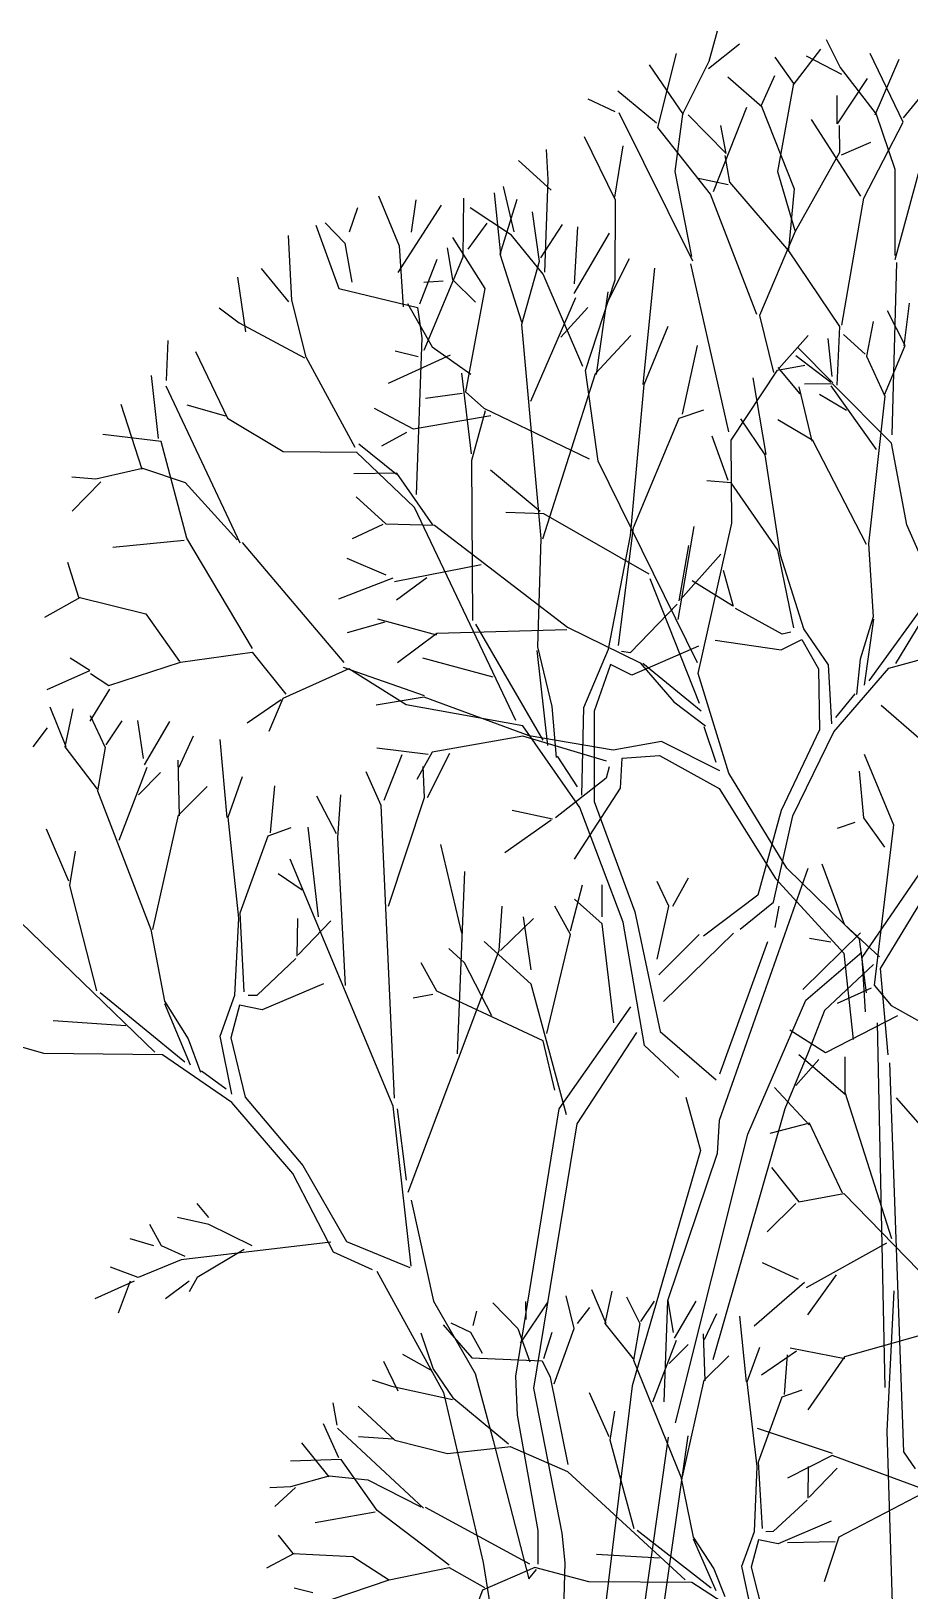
# Model space of a CAD drawing. Header units: millimetres. Extents: x 217.2 to 255.1, y 166.7 to 190.9.
# Drawn here: x 242.052 to 243.511, y 178.02 to 180.612 of the extents above; entities that cross this region are included whole.
import ezdxf

# ---------------------------------------------------------------- set-up
doc = ezdxf.new("R2010")
doc.units = ezdxf.units.MM
doc.layers.add('trees', color=104, linetype='Continuous')

msp = doc.modelspace()

# ---------------------------------------------------------------- linework, layer by layer
at = {"layer": 'trees', "color": 42, "true_color": 0xd28328}
for p, q in [((243.1766, 180.5495), (243.2281, 180.5905)), ((243.1906, 180.6117), (243.1767, 180.5615)), ((243.3719, 180.5981), (243.3953, 180.5515)), ((243.0921, 180.4519), (243.1234, 180.5745)), ((243.1767, 180.5615), (243.1334, 180.4736)), ((243.2866, 180.5687), (243.3177, 180.525)), ((243.317, 180.5219), (243.3628, 180.5818)), ((243.3977, 180.5398), (243.3393, 180.5701)), ((243.1351, 180.4732), (243.0783, 180.5559)), ((243.2653, 180.4855), (243.2087, 180.5355)), ((243.2861, 180.5373), (243.264, 180.4884)), ((243.3953, 180.5515), (243.4548, 180.4737)), ((243.0901, 180.459), (243.026, 180.5118)), ((243.3177, 180.525), (243.2908, 180.3784)), ((243.4397, 180.5329), (243.3902, 180.4579)), ((243.0216, 180.4779), (242.9766, 180.4986)), ((243.1847, 180.3451), (243.2402, 180.4855)), ((243.264, 180.4884), (243.3187, 180.3499)), ((243.0277, 180.4764), (243.1497, 180.2302)), ((243.1334, 180.4736), (243.1206, 180.3783)), ((243.1427, 180.4726), (243.2059, 180.4086)), ((242.9701, 180.4368), (243.0215, 180.3313)), ((243.18, 180.3409), (243.0921, 180.4519)), ((243.2059, 180.4086), (243.1971, 180.4549)), ((242.9066, 180.4151), (242.9094, 180.3652)), ((243.0207, 180.3359), (243.0347, 180.4211)), ((242.8606, 180.3967), (242.9153, 180.3473)), ((243.2035, 180.4049), (243.2113, 180.3608)), ((242.8354, 180.3536), (242.8533, 180.2782)), ((242.9094, 180.3652), (242.9038, 180.2112)), ((243.1206, 180.3783), (243.1483, 180.2373)), ((243.2088, 180.3564), (243.1572, 180.3676)), ((243.2113, 180.3608), (243.3093, 180.2465)), ((243.2908, 180.3784), (243.32, 180.2806)), ((242.6285, 180.3381), (242.6628, 180.2549)), ((242.6829, 180.278), (242.6912, 180.3313)), ((242.7691, 180.2366), (242.7702, 180.3344)), ((242.8318, 180.2409), (242.8212, 180.3429)), ((242.8302, 180.2412), (242.8584, 180.3324)), ((243.0215, 180.3313), (243.0209, 180.1981)), ((243.2567, 180.1407), (243.18, 180.3409)), ((243.3187, 180.3499), (243.309, 180.2482)), ((242.5804, 180.2784), (242.594, 180.3185)), ((242.6608, 180.2106), (242.7328, 180.3226)), ((242.8492, 180.2725), (242.7807, 180.3182)), ((242.8833, 180.3114), (242.8953, 180.229)), ((242.5241, 180.2892), (242.5624, 180.1843)), ((242.5396, 180.2931), (242.5725, 180.2597)), ((242.7775, 180.2496), (242.8089, 180.2928)), ((242.8979, 180.2348), (242.9338, 180.2902)), ((242.9532, 180.1758), (243.0118, 180.2761)), ((242.954, 180.1918), (242.9596, 180.2864)), ((243.3201, 180.2788), (243.2611, 180.1392)), ((242.4842, 180.1649), (242.479, 180.2723)), ((242.5725, 180.2597), (242.5839, 180.1948)), ((242.6628, 180.2549), (242.6693, 180.1536)), ((242.7513, 180.2691), (242.8048, 180.1839)), ((242.9021, 180.2082), (242.8492, 180.2725)), ((242.5624, 180.1843), (242.6932, 180.1525)), ((242.5084, 180.0698), (242.4842, 180.1649)), ((242.2631, 179.9351), (242.2513, 180.0398)), ((242.2361, 179.8834), (242.2008, 179.9915)), ((242.2365, 179.8858), (242.3071, 179.8617))]:
    msp.add_line(p, q, dxfattribs=at)
at = {"layer": 'trees', "color": 62, "true_color": 0xacc205}
for p, q in [((243.4995, 180.4604), (243.4451, 180.5745)), ((243.4532, 180.4729), (243.493, 180.5651)), ((243.5001, 180.4677), (243.5527, 180.5318)), ((243.558, 180.4968), (243.4858, 180.2316)), ((243.4346, 180.3344), (243.4995, 180.4604)), ((243.3941, 180.41), (243.3201, 180.2788)), ((243.4857, 180.3826), (243.4859, 180.2389)), ((243.3981, 180.1232), (243.4346, 180.3344)), ((243.2102, 179.9457), (243.1473, 180.2252)), ((242.8658, 180.1243), (242.8982, 179.7687)), ((242.7002, 180.1019), (242.6912, 179.8417)), ((242.7476, 180.0732), (242.6447, 180.026)), ((242.6943, 180.0708), (242.6559, 180.0802)), ((242.7829, 179.9091), (242.7669, 180.0435)), ((242.9014, 179.7682), (242.9888, 180.0428)), ((242.2751, 180.0226), (242.3983, 179.7613)), ((243.4556, 179.9165), (243.3799, 180.0221)), ((242.6866, 179.9502), (242.6218, 179.9846)), ((242.815, 179.9726), (242.6866, 179.9502)), ((242.7831, 179.8989), (242.8058, 179.9814)), ((242.8032, 179.9853), (242.9781, 179.9012)), ((243.0516, 179.7868), (243.1278, 179.9688)), ((242.6746, 179.9447), (242.6335, 179.9221)), ((242.3102, 179.7695), (242.2672, 179.9296)), ((242.7853, 179.6323), (242.7831, 179.8989)), ((242.3071, 179.8617), (242.3939, 179.7662)), ((242.5911, 179.8379), (242.6405, 179.7931)), ((243.0777, 179.7095), (242.9032, 179.8096)), ((242.6356, 179.7921), (242.5846, 179.7684)), ((242.6405, 179.7931), (242.7213, 179.7909)), ((242.419, 179.586), (242.3102, 179.7695)), ((242.5714, 179.5628), (242.4026, 179.7623)), ((242.6412, 179.7076), (242.5766, 179.7353)), ((242.2418, 179.6433), (242.2981, 179.5643)), ((242.1818, 179.5184), (242.1487, 179.465)), ((242.4669, 179.5007), (242.4105, 179.462)), ((242.4697, 179.5028), (242.4463, 179.448)), ((242.1097, 179.4226), (242.083, 179.4886)), ((242.1081, 179.4226), (242.1215, 179.4856)), ((242.1494, 179.4744), (242.1743, 179.4215)), ((242.0547, 179.4226), (242.0788, 179.4543)), ((242.1759, 179.4256), (242.2026, 179.4658)), ((242.2382, 179.4032), (242.2287, 179.466)), ((242.1743, 179.4215), (242.1618, 179.3495)), ((242.2972, 179.3889), (242.3213, 179.4406)), ((242.3771, 179.3053), (242.3655, 179.4344)), ((242.2978, 179.308), (242.2954, 179.4004)), ((242.1976, 179.2672), (242.244, 179.3885)), ((242.2297, 179.3426), (242.2662, 179.3797)), ((242.3787, 179.3054), (242.4027, 179.3734)), ((242.1618, 179.3495), (242.2502, 179.1188)), ((242.2961, 179.3088), (242.344, 179.3566)), ((242.5609, 179.2714), (242.5659, 179.3428)), ((242.5585, 179.2781), (242.5262, 179.3406)), ((242.2535, 179.1188), (242.2961, 179.3088)), ((242.9151, 179.3009), (242.8382, 179.2463)), ((242.1141, 179.199), (242.077, 179.2858)), ((242.3988, 179.1469), (242.4452, 179.2748)), ((242.5287, 179.1398), (242.5113, 179.2892)), ((242.5733, 179.026), (242.5609, 179.2714)), ((242.1159, 179.1923), (242.1252, 179.2491)), ((242.1604, 179.0171), (242.1159, 179.1923)), ((242.39, 179.0096), (242.3964, 179.1379)), ((242.4933, 179.0749), (242.4945, 179.1371)), ((242.8312, 179.084), (242.8858, 179.1375)), ((242.8821, 179.0518), (242.869, 179.14)), ((242.9474, 179.1106), (242.9213, 179.1576)), ((242.2502, 179.1188), (242.2732, 178.9997)), ((242.4949, 179.0766), (242.5493, 179.1334)), ((242.9082, 178.946), (242.9474, 179.1106)), ((242.6775, 178.6824), (242.8288, 179.084)), ((242.7711, 179.0636), (242.7449, 179.0871)), ((242.8821, 179.0283), (242.8037, 179.0988)), ((242.4268, 179.0098), (242.4909, 179.0708)), ((242.8168, 178.9754), (242.7711, 179.0636)), ((242.4121, 179.0097), (242.4268, 179.0098)), ((242.537, 179.0287), (242.4351, 178.9854)), ((242.4351, 178.9854), (242.3975, 178.9933)), ((242.2086, 178.9587), (242.0881, 178.967)), ((242.2698, 178.9105), (242.0728, 178.9131)), ((242.8183, 178.4988), (242.8595, 178.4561)), ((242.8641, 178.4313), (242.9099, 178.5002)), ((242.8734, 178.4707), (242.873, 178.501)), ((242.7358, 178.4618), (242.7835, 178.4074)), ((242.7485, 178.4654), (242.7814, 178.4501)), ((242.7855, 178.4611), (242.7915, 178.4846)), ((242.7814, 178.4501), (242.8004, 178.4152)), ((242.9027, 178.406), (242.9169, 178.4497)), ((242.56, 178.2952), (242.5531, 178.3322)), ((242.5944, 178.3267), (242.6556, 178.2704)), ((242.5623, 178.2408), (242.5373, 178.2976)), ((242.5465, 178.2095), (242.5008, 178.266)), ((242.6528, 178.2718), (242.5952, 178.2757)), ((242.5666, 178.2381), (242.4821, 178.2354)), ((242.6262, 178.1536), (242.5666, 178.2381)), ((242.4828, 178.1934), (242.5465, 178.2109)), ((242.5465, 178.2109), (242.6105, 178.2043)), ((242.448, 178.1915), (242.4828, 178.1934)), ((242.4906, 178.1915), (242.4563, 178.16)), ((242.6228, 178.1508), (242.5231, 178.1332)), ((242.462, 178.1125), (242.486, 178.0819)), ((242.4881, 178.0819), (242.4423, 178.0578)), ((242.486, 178.0819), (242.5855, 178.0772)), ((242.5855, 178.0772), (242.6451, 178.0389)), ((242.5191, 178.0164), (242.4885, 178.0246)), ((242.5498, 178.0054), (242.6462, 178.0385))]:
    msp.add_line(p, q, dxfattribs=at)
at = {"layer": 'trees', "color": 45, "true_color": 0xba8d4a}
for p, q in [((243.3902, 180.4579), (243.3899, 180.505)), ((243.4292, 180.3376), (243.3477, 180.4647)), ((243.4548, 180.4737), (243.4857, 180.3826)), ((243.3932, 180.4547), (243.3941, 180.41)), ((243.3973, 180.4061), (243.4458, 180.4271)), ((242.7424, 180.2516), (242.7511, 180.1992)), ((242.6972, 180.1586), (242.726, 180.2326)), ((242.7044, 180.0814), (242.7691, 180.2366)), ((242.8664, 180.128), (242.8302, 180.2412)), ((242.8953, 180.229), (242.8658, 180.1243)), ((243.0089, 180.1613), (243.045, 180.234)), ((243.3093, 180.2465), (243.3941, 180.1209)), ((242.7511, 180.1992), (242.7892, 180.1615)), ((242.9679, 180.0543), (242.9021, 180.2082)), ((243.0209, 180.1981), (242.9716, 180.0471)), ((243.0679, 180.0248), (243.0871, 180.2178)), ((242.7356, 180.1964), (242.7037, 180.1943)), ((242.8048, 180.1839), (242.7727, 180.0124)), ((242.9902, 180.0414), (243.0099, 180.1785)), ((242.6768, 180.1593), (242.7176, 180.087)), ((242.6932, 180.1525), (242.7002, 180.1019)), ((242.8815, 179.9968), (242.9563, 180.1691)), ((242.9312, 180.1034), (242.9761, 180.1525)), ((243.5028, 180.0895), (243.4739, 180.1471)), ((243.5012, 180.0891), (243.5103, 180.1597)), ((243.0695, 180.0246), (243.1094, 180.1215)), ((243.2611, 180.1392), (243.2842, 180.0447)), ((243.3941, 180.1209), (243.3897, 180.0237)), ((243.4498, 180.1292), (243.439, 180.0717)), ((242.9888, 180.0428), (243.0474, 180.106)), ((243.2934, 180.0509), (243.3417, 180.1058)), ((243.3819, 180.0378), (243.3751, 180.101)), ((243.4365, 180.0752), (243.4005, 180.1074)), ((242.7176, 180.087), (242.7817, 180.0419)), ((243.133, 179.9755), (243.1582, 180.0895)), ((243.3795, 180.0279), (243.3214, 180.0725)), ((243.3829, 180.0271), (243.324, 180.0864)), ((243.439, 180.0717), (243.4694, 180.0051)), ((243.2142, 179.9322), (243.2909, 180.0482)), ((243.2909, 180.0482), (243.3364, 180.0568)), ((243.3284, 180.0091), (243.292, 180.053)), ((243.3825, 180.0258), (243.3361, 180.0254)), ((243.4801, 179.9269), (243.3825, 180.0258)), ((242.7671, 180.0097), (242.7067, 180.0015)), ((242.7727, 180.0124), (242.8032, 179.9853)), ((243.4054, 179.9814), (243.3607, 180.008)), ((242.3747, 179.9718), (242.3106, 179.9901)), ((243.1278, 179.9688), (243.1688, 179.9825)), ((243.2706, 179.9076), (243.2302, 179.9674)), ((243.3497, 179.9318), (243.2913, 179.966)), ((242.4698, 179.9131), (242.5929, 179.9121)), ((242.6583, 179.8751), (242.5955, 179.9254)), ((243.2089, 179.865), (243.1827, 179.9385)), ((243.215, 179.7943), (243.2142, 179.9322)), ((242.6879, 179.8204), (242.5918, 179.9119)), ((243.2959, 179.7412), (243.2706, 179.9076)), ((242.6588, 179.8772), (242.5873, 179.876)), ((242.7187, 179.7915), (242.6588, 179.8772)), ((243.2141, 179.8613), (243.1736, 179.8645)), ((242.7213, 179.7909), (242.9422, 179.6212)), ((243.0269, 179.5909), (243.0516, 179.7868)), ((243.126, 179.6339), (243.1527, 179.7884)), ((243.0102, 179.5847), (243.0471, 179.7738)), ((243.1278, 179.6651), (243.1437, 179.757)), ((243.1298, 179.6673), (243.1969, 179.7429)), ((243.3181, 179.6203), (243.2913, 179.7493)), ((242.7989, 179.725), (242.6552, 179.6965)), ((243.218, 179.6557), (243.2012, 179.7155)), ((242.7086, 179.7032), (242.6581, 179.6663)), ((243.2161, 179.6569), (243.1491, 179.6981)), ((242.639, 179.6294), (242.5765, 179.6118)), ((242.7255, 179.6083), (242.6273, 179.6344)), ((242.7251, 179.6106), (242.6598, 179.562)), ((242.9412, 179.6171), (242.7251, 179.6106)), ((242.9422, 179.6212), (243.063, 179.5623)), ((243.3131, 179.6132), (243.2989, 179.6096)), ((243.3757, 179.559), (243.3345, 179.6186)), ((243.4759, 179.5532), (243.6658, 179.6055)), ((242.2993, 179.5634), (242.4183, 179.5798)), ((242.4183, 179.5798), (242.4747, 179.5099)), ((243.0321, 179.5815), (243.0466, 179.5793)), ((243.1599, 179.5897), (243.049, 179.5418)), ((243.297, 179.5838), (243.3314, 179.6009)), ((243.3314, 179.6009), (243.3589, 179.5522)), ((242.5792, 179.5519), (242.4697, 179.5028)), ((242.7049, 179.5073), (242.5701, 179.5543)), ((242.819, 179.5382), (242.702, 179.5697)), ((243.049, 179.5418), (243.0137, 179.5594)), ((242.7044, 179.5052), (242.6244, 179.4919)), ((242.711, 179.4096), (242.6257, 179.4205)), ((242.7175, 179.4135), (242.6918, 179.3683)), ((242.7097, 179.3383), (242.7469, 179.412)), ((242.6328, 179.3249), (242.6081, 179.3807)), ((242.7048, 179.3383), (242.7023, 179.3896)), ((243.1172, 179.1576), (243.1433, 179.2047)), ((243.0911, 179.0694), (243.1106, 179.1576)), ((242.3068, 178.8986), (242.1659, 179.0138)), ((242.3652, 178.9415), (242.39, 179.0096)), ((242.2732, 178.9997), (242.3121, 178.937)), ((242.0728, 178.9131), (241.9696, 178.9424)), ((243.096, 178.9497), (243.1893, 178.8689)), ((243.1271, 178.8732), (243.07, 178.9263)), ((243.4734, 178.2854), (243.485, 178.5184)), ((243.2395, 178.3675), (243.2286, 178.4762)), ((243.2409, 178.3675), (243.2614, 178.425)), ((243.3228, 178.4184), (243.2646, 178.3781)), ((243.3024, 178.3464), (243.3077, 178.4119)), ((243.4026, 178.4054), (243.312, 178.4234)), ((243.4023, 178.4088), (243.3412, 178.321)), ((243.2574, 178.2266), (243.2409, 178.3675)), ((243.2989, 178.3422), (243.3321, 178.3538)), ((243.3823, 178.2481), (243.2579, 178.2898)), ((243.485, 177.91), (243.4734, 178.2854)), ((243.3818, 178.2448), (243.3075, 178.2072)), ((243.5423, 178.1856), (243.3818, 178.2448)), ((243.5004, 178.2507), (243.5197, 178.2229)), ((243.1305, 178.2095), (243.1512, 178.1093)), ((243.2527, 178.1184), (243.2574, 178.2266)), ((243.342, 178.1742), (243.3426, 178.2265)), ((243.3434, 178.1756), (243.3903, 178.2238)), ((243.5327, 178.1822), (243.3927, 178.1089)), ((242.7456, 178.0624), (242.6262, 178.1536)), ((243.2846, 178.1189), (243.34, 178.1707)), ((242.8932, 178.1201), (242.8932, 178.0643)), ((242.9329, 178.1156), (242.9379, 178.0666)), ((243.1811, 178.0244), (243.0579, 178.1204)), ((243.1512, 178.1093), (243.1854, 178.0567)), ((243.2921, 178.0983), (243.2593, 178.1047)), ((243.2719, 178.1187), (243.2846, 178.1189)), ((243.3867, 178.1016), (243.3078, 178.0995)), ((243.0953, 178.0743), (242.9906, 178.0805)), ((242.6462, 178.0385), (242.7459, 178.059)), ((242.7459, 178.059), (242.8042, 178.0257)), ((242.8878, 178.0589), (242.8009, 178.0213)), ((242.8021, 178.0671), (242.8416, 177.8205)), ((242.8783, 178.0398), (242.8907, 178.0554)), ((242.9776, 178.035), (242.8878, 178.0589)), ((242.9379, 178.0666), (242.9354, 177.9885)), ((242.8009, 178.0213), (242.7887, 177.9887)), ((243.1489, 178.0341), (242.9776, 178.035)), ((243.2494, 177.9682), (243.1489, 178.0341))]:
    msp.add_line(p, q, dxfattribs=at)
at = {"layer": 'trees', "color": 97, "true_color": 0x25742c}
for p, q in [((243.4814, 179.9409), (243.4891, 180.2272)), ((242.5894, 179.9199), (242.5084, 180.0698)), ((243.4688, 180.0075), (243.5028, 180.0895)), ((243.0471, 179.7738), (243.0695, 180.0246)), ((243.3483, 179.9306), (243.3272, 180.0206)), ((243.4694, 180.0051), (243.4421, 179.7596)), ((243.439, 179.7588), (243.3497, 179.9318)), ((243.5059, 179.7914), (243.4801, 179.9269)), ((243.1583, 179.562), (242.9934, 179.8974)), ((242.8966, 179.8136), (242.8146, 179.8823)), ((243.2913, 179.7493), (243.2141, 179.8613)), ((242.8562, 179.4663), (242.6879, 179.8204)), ((242.9032, 179.8096), (242.8397, 179.8121)), ((243.4873, 179.5611), (243.648, 179.8256)), ((243.1595, 179.5443), (243.215, 179.7943)), ((243.6087, 179.5568), (243.5059, 179.7914)), ((242.8982, 179.7687), (242.8925, 179.5886)), ((243.4421, 179.7596), (243.45, 179.6385)), ((243.3345, 179.6186), (243.2959, 179.7412)), ((242.652, 179.7028), (242.5622, 179.6677)), ((243.2989, 179.6096), (243.2214, 179.6523)), ((243.45, 179.6385), (243.4282, 179.5681)), ((243.4354, 179.5251), (243.4509, 179.6344)), ((243.1875, 179.5999), (243.297, 179.5838)), ((242.6741, 179.4922), (242.5792, 179.5519)), ((243.164, 179.4815), (243.0675, 179.5609)), ((243.3589, 179.5522), (243.361, 179.4507)), ((242.8785, 179.441), (242.7044, 179.5052)), ((242.868, 179.4572), (242.6741, 179.4922)), ((243.5257, 179.4368), (243.4629, 179.491)), ((242.2399, 179.3926), (242.2819, 179.4648)), ((243.361, 179.4507), (243.2971, 179.3165)), ((242.1618, 179.3519), (242.1081, 179.4226)), ((242.8682, 179.4402), (242.7175, 179.4135)), ((242.6378, 179.3339), (242.6676, 179.4097)), ((242.4492, 179.2798), (242.456, 179.3575)), ((242.6552, 178.8385), (242.6328, 179.3249)), ((242.6452, 179.1576), (242.7048, 179.3383)), ((243.0348, 179.1311), (242.9627, 179.3216)), ((242.3964, 179.1379), (242.3787, 179.3054)), ((242.4452, 179.2748), (242.4835, 179.2882)), ((242.7668, 179.113), (242.732, 179.2602)), ((242.6527, 178.8252), (242.4816, 179.2357)), ((242.5014, 179.1844), (242.4617, 179.2112)), ((242.4055, 179.0154), (242.3988, 179.1469)), ((243.054, 179.1481), (243.096, 178.9497)), ((242.2568, 178.9153), (242.0344, 179.1306)), ((242.9017, 178.9342), (242.7253, 179.0165)), ((242.3161, 178.8936), (242.2734, 178.9954)), ((242.3975, 178.9933), (242.3832, 178.9392)), ((243.4795, 178.9924), (243.6405, 178.9033)), ((242.3121, 178.937), (242.3327, 178.8819)), ((242.3847, 178.8452), (242.3652, 178.9415)), ((242.3832, 178.9392), (242.4068, 178.8405)), ((242.3848, 178.8313), (242.2698, 178.9105)), ((242.3754, 178.8536), (242.3346, 178.8836)), ((242.4863, 178.7136), (242.3848, 178.8313)), ((242.4068, 178.8405), (242.5025, 178.7268)), ((242.6824, 178.5596), (242.6527, 178.8252))]:
    msp.add_line(p, q, dxfattribs=at)
at = {"layer": 'trees', "color": 64, "true_color": 0x78b116}
for p, q in [((242.3941, 180.2032), (242.4073, 180.112)), ((242.4335, 180.2172), (242.4787, 180.1621)), ((242.3638, 180.1519), (242.3972, 180.1271)), ((242.3972, 180.1271), (242.5056, 180.0689)), ((242.2764, 180.0311), (242.2793, 180.0976)), ((242.3245, 180.0797), (242.3776, 179.9689)), ((242.9934, 179.8974), (242.9722, 180.0484)), ((242.3776, 179.9689), (242.4698, 179.9131)), ((242.2672, 179.9296), (242.1707, 179.9415)), ((242.1192, 179.871), (242.1592, 179.8676)), ((242.1675, 179.8626), (242.1194, 179.814)), ((242.1592, 179.8676), (242.2365, 179.8858)), ((242.3055, 179.7652), (242.1873, 179.7538)), ((242.1121, 179.7295), (242.1303, 179.6711)), ((242.1327, 179.6707), (242.0738, 179.6373)), ((242.1303, 179.6711), (242.2418, 179.6433)), ((242.1488, 179.5496), (242.1164, 179.57)), ((242.1804, 179.5242), (242.2993, 179.5634)), ((242.078, 179.5179), (242.1488, 179.5496)), ((242.1499, 179.5443), (242.1804, 179.5242)), ((242.3466, 178.6403), (242.327, 178.6638)), ((242.2682, 178.5933), (242.2486, 178.6285)), ((242.3466, 178.6285), (242.2943, 178.6403)), ((242.4184, 178.5933), (242.3466, 178.6285)), ((242.2551, 178.5933), (242.2159, 178.605)), ((242.3074, 178.5756), (242.2682, 178.5933)), ((242.549, 178.5992), (242.3008, 178.5698)), ((242.3008, 178.5698), (242.229, 178.5404)), ((242.4053, 178.5874), (242.327, 178.5404)), ((242.229, 178.5404), (242.1833, 178.558)), ((242.327, 178.5404), (242.3139, 178.5169)), ((242.2225, 178.5345), (242.1572, 178.5051)), ((242.2159, 178.5345), (242.1963, 178.4816)), ((242.3139, 178.5345), (242.2747, 178.5051))]:
    msp.add_line(p, q, dxfattribs=at)
at = {"layer": 'trees', "color": 47, "true_color": 0x8d6a35}
for p, q in [((243.2722, 179.908), (243.2508, 180.0358)), ((243.1613, 179.4945), (243.0797, 179.7016)), ((243.0466, 179.5793), (243.1244, 179.6594)), ((243.4431, 179.5323), (243.5502, 179.6793)), ((242.9017, 179.4336), (242.79, 179.6265)), ((242.9096, 179.4248), (242.8918, 179.5823)), ((242.8925, 179.5886), (242.916, 179.4897)), ((242.9695, 179.4879), (243.0102, 179.5847)), ((243.0137, 179.5594), (242.9868, 179.4816)), ((243.063, 179.5623), (243.1186, 179.4974)), ((243.3812, 179.4609), (243.3757, 179.559)), ((243.3846, 179.4474), (243.4759, 179.5532)), ((243.4282, 179.5681), (243.4222, 179.5096)), ((243.2103, 179.3788), (243.1595, 179.5443)), ((243.3881, 179.4714), (243.42, 179.5107)), ((242.916, 179.4897), (242.9233, 179.4048)), ((242.9659, 179.3422), (242.9695, 179.4879)), ((242.9868, 179.4816), (242.9866, 179.3317)), ((243.1186, 179.4974), (243.1715, 179.4575)), ((242.9627, 179.3216), (242.868, 179.4572)), ((243.1893, 179.3964), (243.1692, 179.4555)), ((243.3162, 179.3079), (243.3846, 179.4474)), ((243.0071, 179.3988), (242.8682, 179.4402)), ((243.0179, 179.4169), (242.8785, 179.441)), ((243.0981, 179.4313), (243.0179, 179.4169)), ((243.1955, 179.3824), (243.0981, 179.4313)), ((242.9586, 179.356), (242.9255, 179.407)), ((243.0304, 179.3537), (243.0331, 179.4034)), ((243.0331, 179.4034), (243.0953, 179.4079)), ((243.0953, 179.4079), (243.194, 179.3533)), ((243.4349, 179.4103), (243.4834, 179.2931)), ((243.0067, 179.3704), (242.9224, 179.3045)), ((243.0112, 179.389), (243.0067, 179.3704)), ((243.3065, 179.2209), (243.2103, 179.3788)), ((243.4265, 179.3819), (243.4339, 179.3045)), ((242.954, 179.2356), (243.0304, 179.3537)), ((243.194, 179.3533), (243.2875, 179.2037)), ((242.9866, 179.3317), (243.054, 179.1481)), ((242.9173, 179.3025), (242.8504, 179.3166)), ((243.2971, 179.3165), (243.2585, 179.1761)), ((243.2843, 179.1641), (243.3162, 179.3079)), ((243.4195, 179.2969), (243.3899, 179.2868)), ((243.4339, 179.3045), (243.4687, 179.2558)), ((243.4834, 179.2931), (243.4516, 179.0267)), ((242.7593, 178.9122), (242.7717, 179.2156)), ((242.9474, 179.1165), (242.967, 179.1929)), ((242.9996, 179.14), (242.9996, 179.1929)), ((243.1106, 179.1576), (243.0911, 179.1988)), ((242.9996, 179.1282), (242.9539, 179.1694)), ((242.8288, 179.084), (242.8337, 179.1576)), ((243.0192, 178.9636), (242.9996, 179.1282)), ((243.07, 178.9263), (243.0348, 179.1311)), ((243.161, 179.1108), (243.0941, 179.0438)), ((242.7253, 179.0165), (242.6992, 179.0636)), ((242.7188, 179.0107), (242.6862, 179.0048)), ((242.9408, 178.8108), (242.8821, 179.0283)), ((243.047, 178.9903), (242.9279, 178.8207)), ((242.9213, 178.8519), (242.9017, 178.9342)), ((243.0569, 178.9479), (242.9577, 178.7962)), ((242.675, 178.7024), (242.6601, 178.8207)), ((242.9279, 178.8207), (242.856, 178.3767)), ((242.9577, 178.7962), (242.8858, 178.3566)), ((242.5025, 178.7268), (242.5754, 178.6007)), ((242.5535, 178.5825), (242.4863, 178.7136)), ((242.6824, 178.669), (242.7196, 178.5016)), ((242.5754, 178.6007), (242.6804, 178.5573)), ((242.6183, 178.5536), (242.5535, 178.5825)), ((242.6258, 178.5512), (242.7361, 178.3494)), ((243.3358, 178.5322), (243.2521, 178.4597)), ((242.7196, 178.5016), (242.7891, 178.3812)), ((242.7192, 178.3892), (242.6994, 178.4481)), ((242.6683, 178.4132), (242.7149, 178.3871)), ((242.6365, 178.4017), (242.6607, 178.3525)), ((242.7534, 178.3388), (242.7192, 178.3892)), ((242.7835, 178.4074), (242.9001, 178.4023)), ((242.6178, 178.3704), (242.65, 178.3599)), ((242.65, 178.3599), (242.7512, 178.338)), ((242.7891, 178.3812), (242.8188, 178.2696)), ((242.7361, 178.3494), (242.8021, 178.0671)), ((242.8442, 178.2636), (242.7534, 178.3388)), ((243.2594, 178.2342), (243.2989, 178.3422)), ((242.5601, 178.2903), (242.7029, 178.1575)), ((242.6556, 178.2704), (242.7427, 178.2484)), ((242.7427, 178.2484), (242.8483, 178.2596)), ((242.8188, 178.2696), (242.8783, 178.0398)), ((243.2661, 178.1234), (243.2594, 178.2342)), ((242.6105, 178.2043), (242.6984, 178.1598)), ((243.1375, 178.0381), (242.9428, 178.218)), ((242.8796, 178.0642), (242.7065, 178.1585)), ((243.3803, 178.1355), (243.2921, 178.0983)), ((243.1892, 178.0202), (243.1515, 178.1057)), ((243.2316, 178.0609), (243.2527, 178.1184)), ((243.2593, 178.1047), (243.2472, 178.0591)), ((243.3927, 178.1089), (243.3684, 178.0351)), ((243.1854, 178.0567), (243.2037, 178.0105)), ((243.2492, 177.9799), (243.2316, 178.0609)), ((243.2472, 178.0591), (243.2684, 177.976))]:
    msp.add_line(p, q, dxfattribs=at)
at = {"layer": 'trees', "color": 49, "true_color": 0x594322}
for p, q in [((243.3416, 179.2205), (243.1944, 178.8017)), ((243.427, 179.103), (243.3065, 179.2209)), ((243.3645, 179.228), (243.4015, 179.1276)), ((243.2875, 179.2037), (243.401, 179.0798)), ((243.4316, 179.0722), (243.5271, 179.2112)), ((243.549, 179.1979), (243.4615, 179.0544)), ((243.2585, 179.1761), (243.1679, 179.1076)), ((243.2289, 179.1197), (243.2843, 179.1641)), ((243.287, 179.1224), (243.2935, 179.1576)), ((243.2181, 179.113), (243.1015, 178.9992)), ((243.429, 179.1132), (243.3331, 179.0195)), ((243.4015, 179.1276), (243.4602, 179.0733)), ((243.1955, 178.8793), (243.2747, 179.099)), ((243.3796, 179.098), (243.3441, 179.1038)), ((243.4388, 179.0138), (243.427, 179.103)), ((243.3382, 179.0015), (243.4309, 179.0815)), ((243.4502, 179.0606), (243.3691, 178.9842)), ((243.401, 179.0798), (243.4164, 178.9361)), ((243.4373, 178.9823), (243.4316, 179.0722)), ((243.4615, 179.0544), (243.4742, 178.9104)), ((243.4463, 179.0214), (243.3903, 178.9959)), ((243.4516, 179.0267), (243.4795, 178.9924)), ((243.2416, 178.7791), (243.3382, 179.0015)), ((243.3691, 178.9842), (243.342, 178.9146)), ((243.4902, 178.9757), (243.3709, 178.914)), ((243.4698, 178.3581), (243.4568, 178.9636)), ((243.3709, 178.914), (243.3113, 178.9518)), ((243.342, 178.9146), (243.3034, 178.8208)), ((243.3598, 178.903), (243.3214, 178.8599)), ((243.4036, 178.8449), (243.3264, 178.9109)), ((243.4036, 178.8483), (243.4036, 178.9074)), ((243.4772, 178.8973), (243.5004, 178.2507)), ((243.3438, 178.7942), (243.2862, 178.8565)), ((243.1386, 178.8405), (243.1629, 178.7516)), ((243.4809, 178.605), (243.4036, 178.8483)), ((243.5638, 178.7532), (243.4887, 178.8391)), ((243.3034, 178.8208), (243.1836, 178.4036)), ((243.1944, 178.8017), (243.1908, 178.7469)), ((243.1218, 178.2994), (243.2416, 178.7791)), ((243.3443, 178.7974), (243.278, 178.78)), ((243.3987, 178.6809), (243.3443, 178.7974)), ((243.1629, 178.7516), (243.0499, 178.3608)), ((243.1908, 178.7469), (243.1085, 178.5018)), ((243.2811, 178.7232), (243.3262, 178.6662)), ((243.3262, 178.6662), (243.4011, 178.6805)), ((243.4011, 178.6805), (243.6036, 178.4721)), ((243.3217, 178.6636), (243.2741, 178.6167)), ((243.4721, 178.5978), (243.3386, 178.5234)), ((243.3258, 178.5371), (243.2663, 178.565)), ((243.3882, 178.5452), (243.3409, 178.4784)), ((243.0064, 178.4645), (242.9828, 178.5199)), ((243.005, 178.4645), (243.0162, 178.5177)), ((242.9532, 178.4561), (242.9403, 178.5103)), ((242.9586, 178.4641), (242.9794, 178.491)), ((243.0405, 178.5084), (243.0625, 178.464)), ((243.0639, 178.4675), (243.0868, 178.5015)), ((243.1085, 178.5018), (243.1024, 178.3342)), ((243.1182, 178.449), (243.1095, 178.5019)), ((243.1197, 178.4401), (243.1557, 178.5012)), ((243.0521, 178.4053), (243.005, 178.4645)), ((243.0625, 178.464), (243.0521, 178.4032)), ((243.1695, 178.4374), (243.1901, 178.4811)), ((243.6027, 178.4656), (243.4023, 178.4088)), ((242.8595, 178.4561), (242.8795, 178.4006)), ((242.9199, 178.364), (242.9532, 178.4561)), ((243.0838, 178.3341), (243.1233, 178.4367)), ((243.1706, 178.3692), (243.1679, 178.447)), ((243.1112, 178.3979), (243.1426, 178.4294)), ((243.1692, 178.3699), (243.2104, 178.4105)), ((242.9001, 178.4023), (242.9133, 178.3749)), ((243.0521, 178.4032), (243.1305, 178.2095)), ((242.856, 178.3767), (242.8585, 178.312)), ((242.9133, 178.3749), (242.9426, 178.2301)), ((243.0499, 178.3608), (243.0023, 177.9689)), ((243.1333, 178.2095), (243.1692, 178.3699)), ((242.8858, 178.3566), (242.9329, 178.1156)), ((243.0116, 178.2761), (242.9788, 178.349)), ((242.8585, 178.312), (242.8932, 178.1201)), ((243.0133, 178.2705), (243.021, 178.3184)), ((242.9428, 178.218), (242.8475, 178.2594)), ((243.0531, 178.1232), (243.0133, 178.2705)), ((243.042, 177.8), (243.1102, 178.2754)), ((243.0979, 177.9639), (243.1429, 178.2773))]:
    msp.add_line(p, q, dxfattribs=at)

doc.saveas('drawing.dxf')
